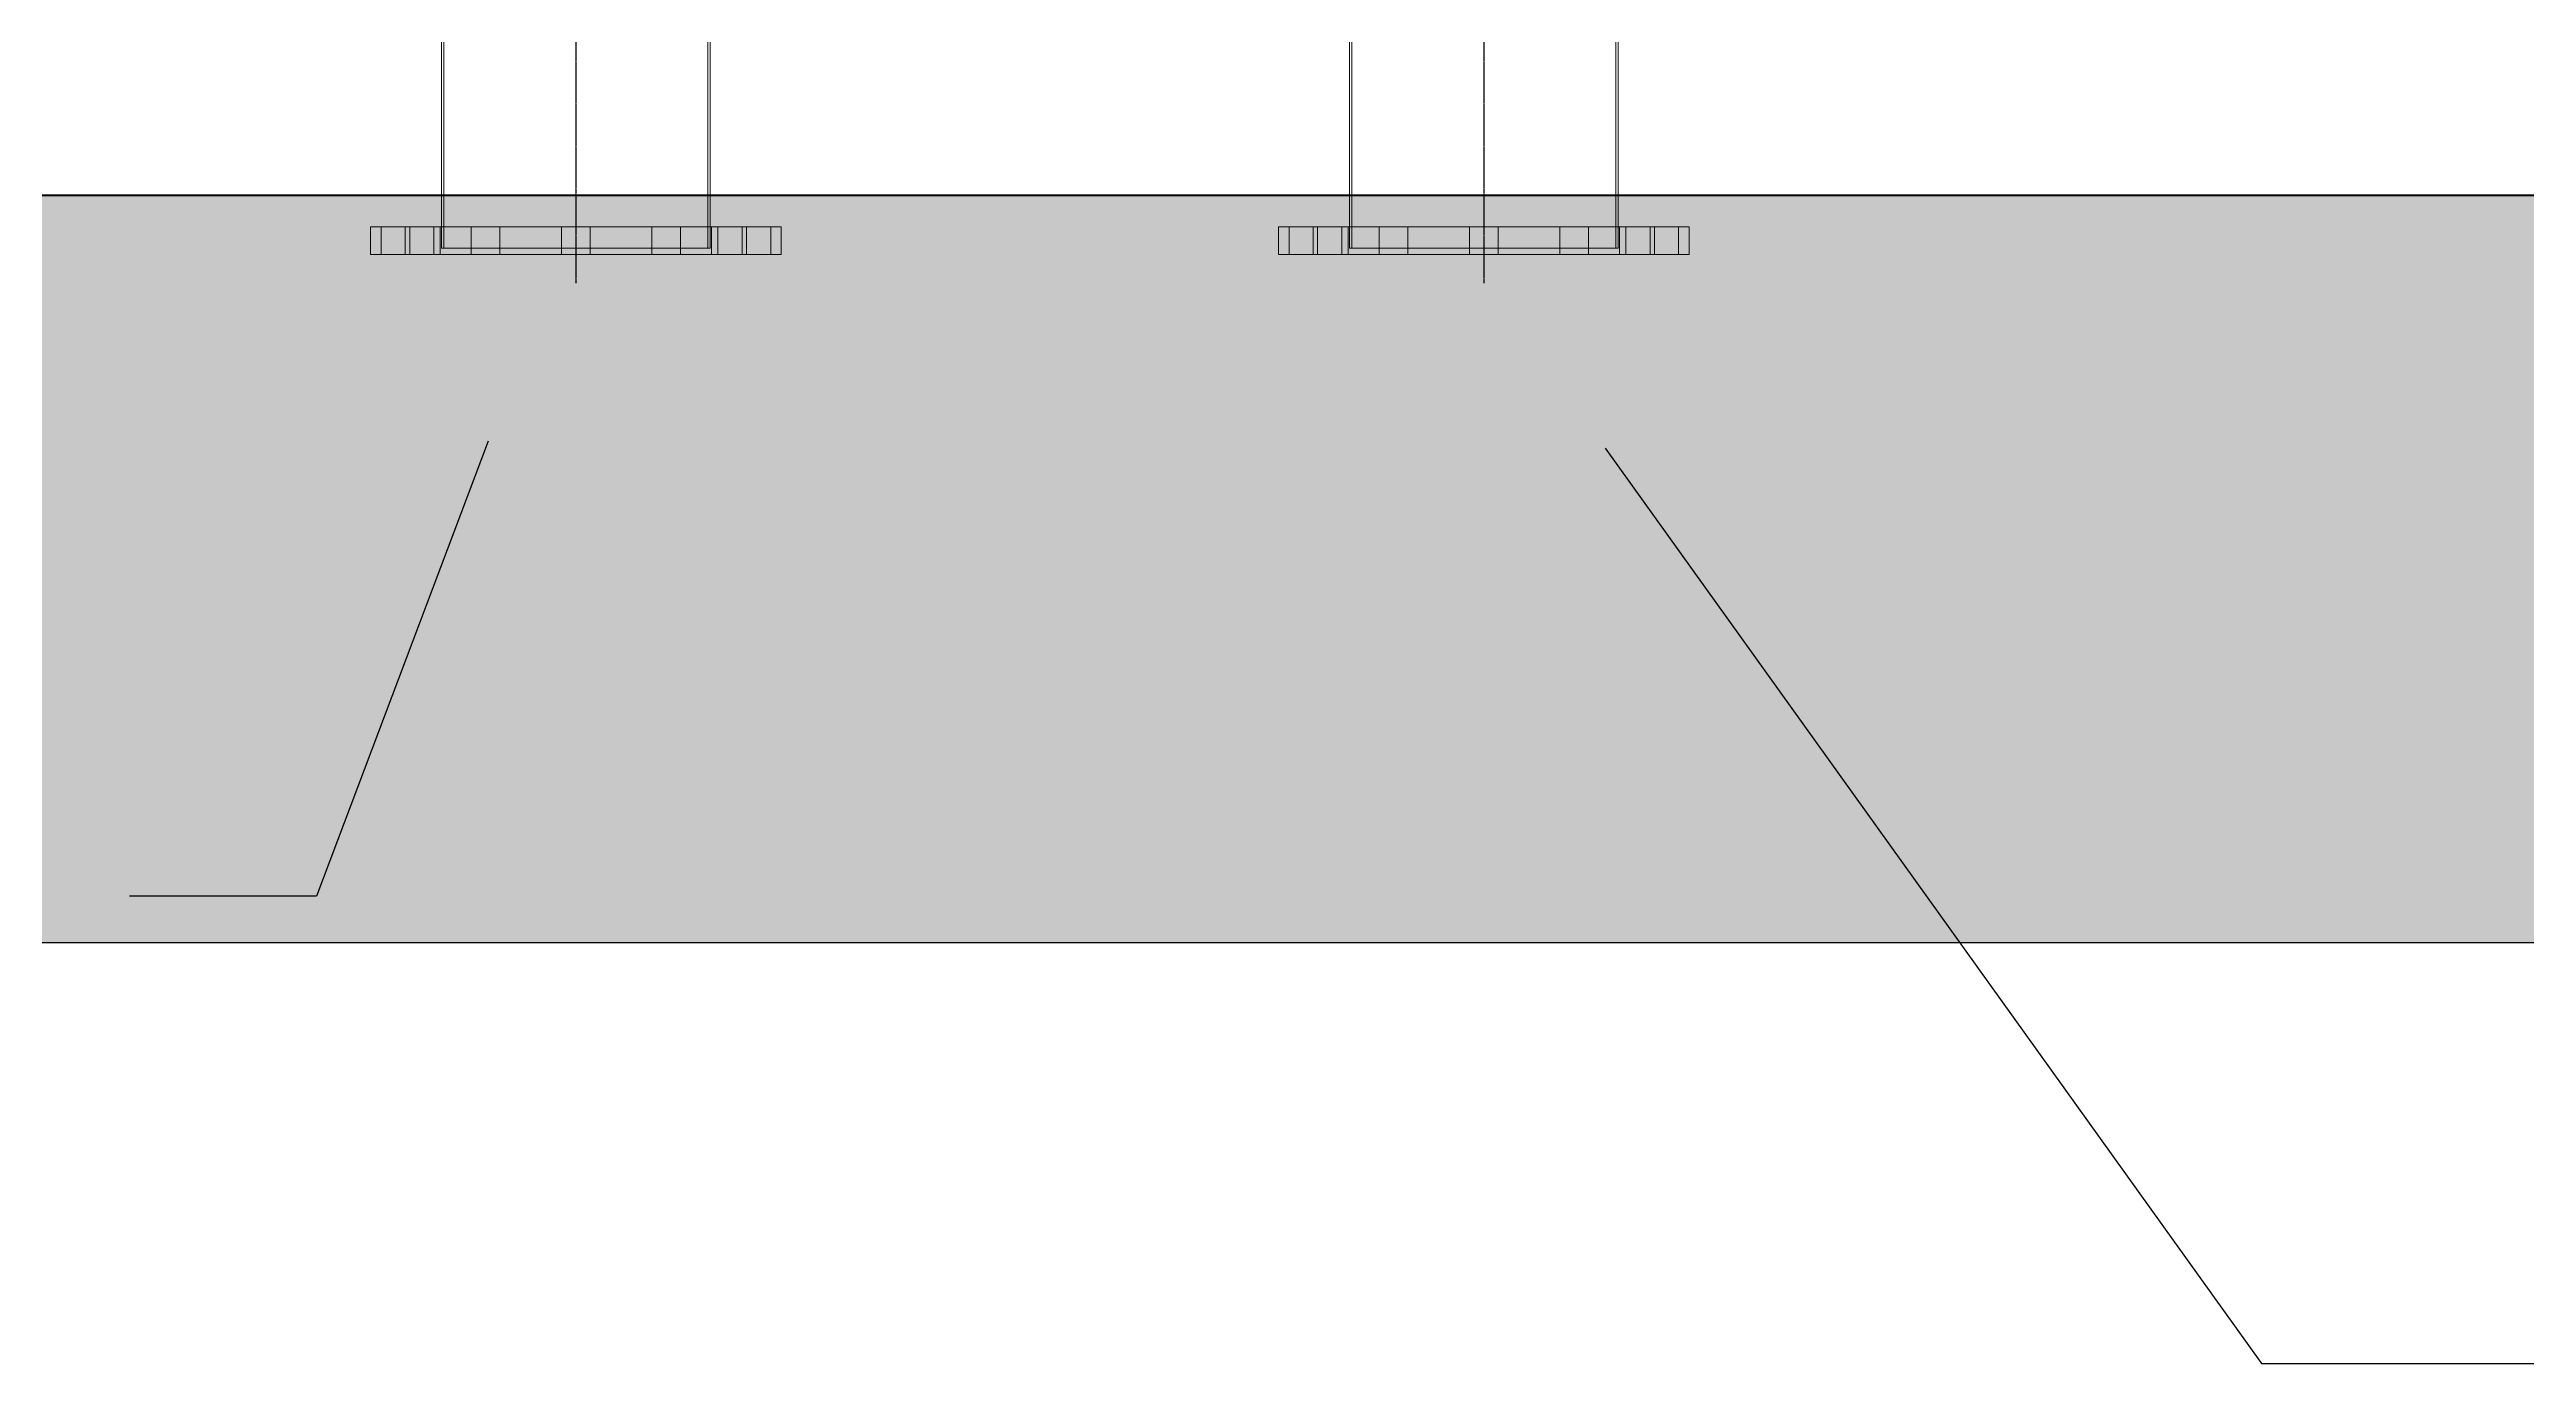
# Model space of a CAD drawing. Header units: millimetres. Extents: x 5532 to 37795, y 3716 to 26531.
# Drawn here: x 18992 to 20982, y 10591 to 11646 of the extents above; entities that cross this region are included whole.
import ezdxf
from ezdxf import colors
from ezdxf.entities.mleader import LeaderData, LeaderLine
from ezdxf.math import Vec2, Vec3

# ---------------------------------------------------------------- set-up
doc = ezdxf.new("R2010")
doc.units = ezdxf.units.MM
doc.linetypes.add('CENTER', pattern=[2, 1.25, -0.25, 0.25, -0.25])
for name, color, linetype in [('center', 1, 'CENTER'), ('냉각탑_dim', 1, 'Continuous'), ('냉각탑_찬넬방진', 1, 'Continuous')]:
    doc.layers.add(name, color=color, linetype=linetype)
doc.styles.get("Standard").update_dxf_attribs({"font": 'arial.ttf'})

# ---------------------------------------------------------------- blocks, each defined once
blk = doc.blocks.new('A$C4226346C')
at = {"color": 7, "lineweight": 15}
for p, q in [((23.3, 330), (23.3, 165)), ((45.3, 330), (23.3, 330)), ((23.3, 321.5), (45.3, 321.5)), ((45.3, 330), (45.3, 165)), ((23.3, 302.1), (45.3, 302.1)), ((23.3, 302.1), (45.3, 302.1)), ((23.3, 298.5), (45.3, 298.5)), ((217.1, 312.7), (217.1, 165)), ((220.3, 312.7), (217.1, 312.7)), ((220.3, 312.7), (217.1, 312.7)), ((220.3, 307), (217.1, 307)), ((220.3, 312.7), (220.3, 165)), ((23.3, 279.1), (45.3, 279.1)), ((23.3, 279.1), (45.3, 279.1)), ((217.1, 297), (220.3, 297)), ((217.1, 297), (220.3, 297)), ((217.1, 288), (220.3, 288)), ((217.1, 288), (220.3, 288)), ((45.3, 274), (23.3, 274)), ((28.3, 273), (28.3, 165)), ((45.3, 273), (28.3, 273)), ((220.3, 271), (28.3, 271)), ((217.1, 273), (45.3, 273)), ((220.3, 273), (217.1, 273)), ((220.3, 273), (217.1, 273)), ((217.1, 262.8), (220.3, 262.8)), ((217.1, 262.8), (220.3, 262.8)), ((220.3, 165), (220.3, 273)), ((23.3, 249), (45.3, 249)), ((23.3, 249), (45.3, 249)), ((217.1, 253.8), (220.3, 253.8)), ((217.1, 253.8), (220.3, 253.8)), ((23.3, 226), (45.3, 226)), ((23.3, 226), (45.3, 226)), ((217.1, 203.7), (220.3, 203.7)), ((217.1, 203.7), (220.3, 203.7)), ((217.1, 194.7), (220.3, 194.7)), ((217.1, 194.7), (220.3, 194.7)), ((23.3, 176.5), (45.3, 176.5)), ((23.3, 176.5), (45.3, 176.5)), ((23.3, 165), (23.3, 0)), ((28.3, 165), (28.3, 57)), ((28.3, 165), (28.3, 59)), ((45.3, 165), (45.3, 0)), ((217.1, 17.3), (217.1, 165)), ((220.3, 17.3), (220.3, 165)), ((220.3, 57), (220.3, 165)), ((220.3, 59), (220.3, 165)), ((23.3, 153.5), (45.3, 153.5)), ((23.3, 153.5), (45.3, 153.5)), ((217.1, 135.3), (220.3, 135.3)), ((217.1, 135.3), (220.3, 135.3)), ((217.1, 126.3), (220.3, 126.3)), ((217.1, 126.3), (220.3, 126.3)), ((23.3, 104), (45.3, 104)), ((23.3, 104), (45.3, 104)), ((23.3, 81), (45.3, 81)), ((23.3, 81), (45.3, 81)), ((217.1, 76.2), (220.3, 76.2)), ((217.1, 76.2), (220.3, 76.2)), ((217.1, 67.2), (220.3, 67.2)), ((217.1, 67.2), (220.3, 67.2)), ((45.3, 56), (23.3, 56)), ((23.3, 50.9), (45.3, 50.9)), ((23.3, 50.9), (45.3, 50.9)), ((220.3, 59), (28.3, 59)), ((45.3, 57), (28.3, 57)), ((217.1, 57), (45.3, 57)), ((220.3, 57), (217.1, 57)), ((220.3, 57), (217.1, 57)), ((217.1, 42), (220.3, 42)), ((217.1, 42), (220.3, 42)), ((23.3, 31.5), (45.3, 31.5)), ((23.3, 27.9), (45.3, 27.9)), ((23.3, 27.9), (45.3, 27.9)), ((217.1, 33), (220.3, 33)), ((217.1, 33), (220.3, 33)), ((220.3, 23), (217.1, 23)), ((23.3, 8.5), (45.3, 8.5)), ((220.3, 17.3), (217.1, 17.3)), ((220.3, 17.3), (217.1, 17.3)), ((45.3, 0), (23.3, 0))]:
    blk.add_line(p, q, dxfattribs=at)
at = {"layer": 'center'}
blk.add_line((249.8, 165), (0, 165), dxfattribs=at)
blk = doc.blocks.new('1')
at = {"layer": '냉각탑_찬넬방진', "ltscale": 30}
blk.add_line((22345.7, 11528.9), (15952.2, 11528.9), dxfattribs=at)
at = {"xscale": -1, "rotation": 270}
for p in [(19249.8, 11458.1), (19979.2, 11458.1)]:
    blk.add_blockref('A$C4226346C', p, dxfattribs=at)

msp = doc.modelspace()

# ---------------------------------------------------------------- hatches: boundary and pattern name
h = msp.add_hatch()
h.set_pattern_fill('AR-CONC', color=4)
h.set_pattern_definition([(50, (-312152.82, -190755.1), (182.18467, -15.939086), [19.05, -209.55]), (355, (-312152.82, -190755.1), (-35.24342, 191.056845), [15.24, -167.64058]), (100.451445, (-312137.63, -190756.43), (146.94125, 175.11775), [16.19001, -178.090245]), (46.1842, (-312152.82, -190704.3), (271.07904, -42.04233), [28.575, -314.325]), (96.63556, (-312130.23, -190707.8), (237.40413, 247.42612), [24.28502, -267.1356]), (351.18415, (-312152.82, -190704.3), (237.40413, 247.42612), [22.85997, -251.45973]), (21, (-312127.42, -190717), (151.61439, -102.2652), [19.05, -209.55]), (326, (-312127.42, -190717), (61.80203, 184.18797), [15.24, -167.64]), (71.451445, (-312114.78, -190725.52), (213.41642, 81.92277), [16.19001, -178.08994]), (37.5, (-312152.82, -190755.1), (3.088603, 84.555039), [0, -165.608, 0, -170.18, 0, -168.275]), (7.5, (-312152.82, -190755.1), (66.819663, 100.180575), [0, -97.028, 0, -161.798, 0, -64.135]), (327.5, (-312209.46, -190755.1), (135.590595, -5.728744), [0, -63.5, 0, -198.12, 0, -262.89]), (317.5, (-312234.86, -190755.1), (148.12918, 25.42649), [0, -82.55, 0, -131.572, 0, -186.69])])
edge = h.paths.add_edge_path()
edge.add_line((15952.2, 10928.4), (22552.1, 10928.4))
edge.add_line((22552.1, 10928.4), (22552.3, 11528.4))
edge.add_line((22552.3, 11528.4), (15802.3, 11528.4))
edge.add_line((15802.3, 11528.4), (15802.1, 10928.4))

# ---------------------------------------------------------------- linework, layer by layer
at = {"lineweight": 5}
msp.add_line((22552.2, 11528.4), (15802.2, 11528.4), dxfattribs=at)
at = {"ltscale": 500, "elevation": 0}
msp.add_lwpolyline([(21568.5, 10928.4), (15802.2, 10928.4)], dxfattribs=at)

# ---------------------------------------------------------------- block references
msp.add_blockref('1', (0, 0))

# ---------------------------------------------------------------- leaders
at = {"layer": '냉각탑_dim'}
ml = msp.add_multileader_mtext('Standard', dxfattribs=at)
ml.set_content('')
ml.set_leader_properties(color=256)
ml.build(insert=Vec2(0, 0))
ml.multileader.update_dxf_attribs({"text_right_attachment_type": 6, "dogleg_length": 5, "arrow_head_size": 150, "scale": 30})
ctx = ml.context
ctx.base_point, ctx.scale, ctx.char_height, ctx.arrow_head_size, ctx.landing_gap_size, ctx.plane_origin, ctx.plane_x_axis, ctx.plane_y_axis = Vec3(19056.3, 10966.1), 30, 5.4, 150, 2.7, Vec3(19477.5, 11671.6), Vec3(-1, 0), Vec3(0, -1)
ctx.right_attachment = 6
notes = []
notes.append((ctx, [(0, (1, 1, 0), (19206.3, 10966.1), (-1, 0), 150, [(0, [(19397.2, 11471.6)], 0, [])])]))
ctx.mtext, ml.multileader.dxf.content_type = None, 0
ml = msp.add_multileader_mtext('Standard', dxfattribs=at)
ml.set_content('')
ml.set_leader_properties(color=256)
ml.build(insert=Vec2(0, 0))
ml.multileader.update_dxf_attribs({"text_right_attachment_type": 6, "dogleg_length": 5, "arrow_head_size": 150, "scale": 30})
ctx = ml.context
ctx.base_point, ctx.scale, ctx.char_height, ctx.arrow_head_size, ctx.landing_gap_size, ctx.plane_origin = Vec3(22201.4, 10590.7), 30, 5.4, 150, 2.7, Vec3(20073.8, 11447.7)
ctx.right_attachment = 6
notes.append((ctx, [(0, (1, 1, 0), (20768.9, 10590.7), (1, 0), 1432.5, [(0, [(20154.1, 11447.7)], 0, [])])]))
ctx.mtext, ml.multileader.dxf.content_type = None, 0
for ctx, leaders in notes:
    for number, flags, end, landing, length, lines in leaders:
        leader = LeaderData()
        leader.index, (leader.has_last_leader_line, leader.has_dogleg_vector, leader.attachment_direction) = number, flags
        leader.last_leader_point, leader.dogleg_vector, leader.dogleg_length = Vec3(end), Vec3(landing), length
        for number, points, colour, breaks in lines:
            line = LeaderLine()
            line.index, line.vertices, line.color, line.breaks = number, Vec3.list(points), colors.encode_raw_color(colour), breaks
            leader.lines.append(line)
        ctx.leaders.append(leader)

doc.saveas('drawing.dxf')
